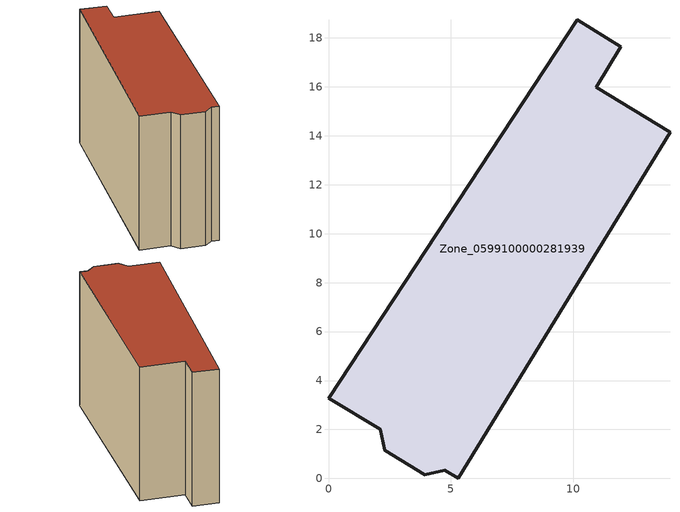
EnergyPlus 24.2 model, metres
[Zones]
Zone_0599100000281939
 floor ground (C_G): 0,3.28 10.16,18.75 11.95,17.63 10.94,15.99 13.96,14.14 5.3,0 4.76,0.34 3.93,0.14 2.29,1.15 2.11,2 z0
 wall outside (C_F): 10.94,15.99 11.95,17.63 10.16,18.75 0,3.28 2.11,2 2.29,1.15 3.93,0.14 4.76,0.34 5.3,0 13.96,14.14 10.94,15.99 z0:11.24
 roof outside (C_R): 5.3,0 13.96,14.14 10.94,15.99 11.95,17.63 10.16,18.75 0,3.28 2.11,2 2.29,1.15 3.93,0.14 4.76,0.34 z11.24
[BUILDING]
Pand.0599100000281939: North Axis=0; Terrain=City; Loads Convergence Tolerance Value=0.04; Temperature Convergence Tolerance Value=0.4; Solar Distribution=FullExterior; Maximum Number of Warmup Days=25; Minimum Number of Warmup Days=1
[Site:Location]
Rotterdam.The.Hague.AP_ZH_NLD Design_Conditions: Latitude=51.96; Longitude=4.45; Time Zone=1; Elevation=-4.5
[SITE:GROUNDTEMPERATURE:BUILDINGSURFACE]
18, 18, 18, 18, 18, 18, 18, 18, 18, 18, 18, 18
[MATERIAL] Thermal Absorptance=0.9; Solar Absorptance=0.7; Visible Absorptance=0.7
Name | Roughness | Thickness | Conductivity | Density | Specific Heat
G.TI.1946 | MediumSmooth | 0.15 | 1 | 540 | 1210
F.TI.1946 | Rough | 0.3 | 0.857143 | 1920 | 840
R.TI.1946 | MediumRough | 0.2 | 0.1 | 1500 | 1000
[CONSTRUCTION]
C_G: G.TI.1946
C_F: F.TI.1946
C_R: R.TI.1946
[ZONE]
Zone_0599100000281939: Type=1; Multiplier=1; Ceiling Height=Autocalculate; Volume=Autocalculate; Floor Area=autocalculate; Part of Total Floor Area=Yes
[ZONEINFILTRATION:DESIGNFLOWRATE]
Infil_Zone_0599100000281939: Zone or ZoneList or Space or SpaceList=Zone_0599100000281939; Schedule=AlwaysOn; Design Flow Rate Calculation Method=Flow/Area; Flow Rate per Floor Area=0.003; Constant Term Coefficient=1; Temperature Term Coefficient=0; Velocity Term Coefficient=0; Velocity Squared Term Coefficient=0
[HVACTEMPLATE:ZONE:IDEALLOADSAIRSYSTEM]
Zone_0599100000281939: Maximum Heating Supply Air Temperature=50; Minimum Cooling Supply Air Temperature=13; Maximum Heating Supply Air Humidity Ratio=0.0156; Minimum Cooling Supply Air Humidity Ratio=0.0077; Heating Limit=NoLimit; Cooling Limit=NoLimit; Dehumidification Control Type=ConstantSensibleHeatRatio; Cooling Sensible Heat Ratio=0.7; Dehumidification Setpoint=60; Humidification Control Type=None; Humidification Setpoint=30; Outdoor Air Method=None; Outdoor Air Flow Rate per Person=0.00944; Outdoor Air Flow Rate per Zone Floor Area=0; Outdoor Air Flow Rate per Zone=0; Demand Controlled Ventilation Type=None; Outdoor Air Economizer Type=NoEconomizer; Heat Recovery Type=None; Sensible Heat Recovery Effectiveness=0.7; Latent Heat Recovery Effectiveness=0.65
[ZONECONTROL:THERMOSTAT]
ThermostatControl_Zone_0599100000281939: Zone or ZoneList=Zone_0599100000281939; Control Type Schedule=DualSetpointControlType; Control 1=Thermostat_Zone_0599100000281939; Temperature Difference Between Cutout And Setpoint=0
[THERMOSTATSETPOINT:DUALSETPOINT]
Thermostat_Zone_0599100000281939: Heating Setpoint Temperature Schedule=HeatingSetpoint_Zone_0599100000281939; Cooling Setpoint Temperature Schedule=CoolingSetpoint_Zone_0599100000281939
[SCHEDULE:COMPACT]
HeatingSetpoint_Zone_0599100000281939: Through: 12/31, For: AllDays, Until: 24:00, 21
CoolingSetpoint_Zone_0599100000281939: Through: 12/31, For: AllDays, Until: 24:00, 24
DualSetpointControlType: Through: 12/31, For: AllDays, Until: 24:00, 4
AlwaysOn: Through: 12/31, For: AllDays, Until: 24:00, 1
